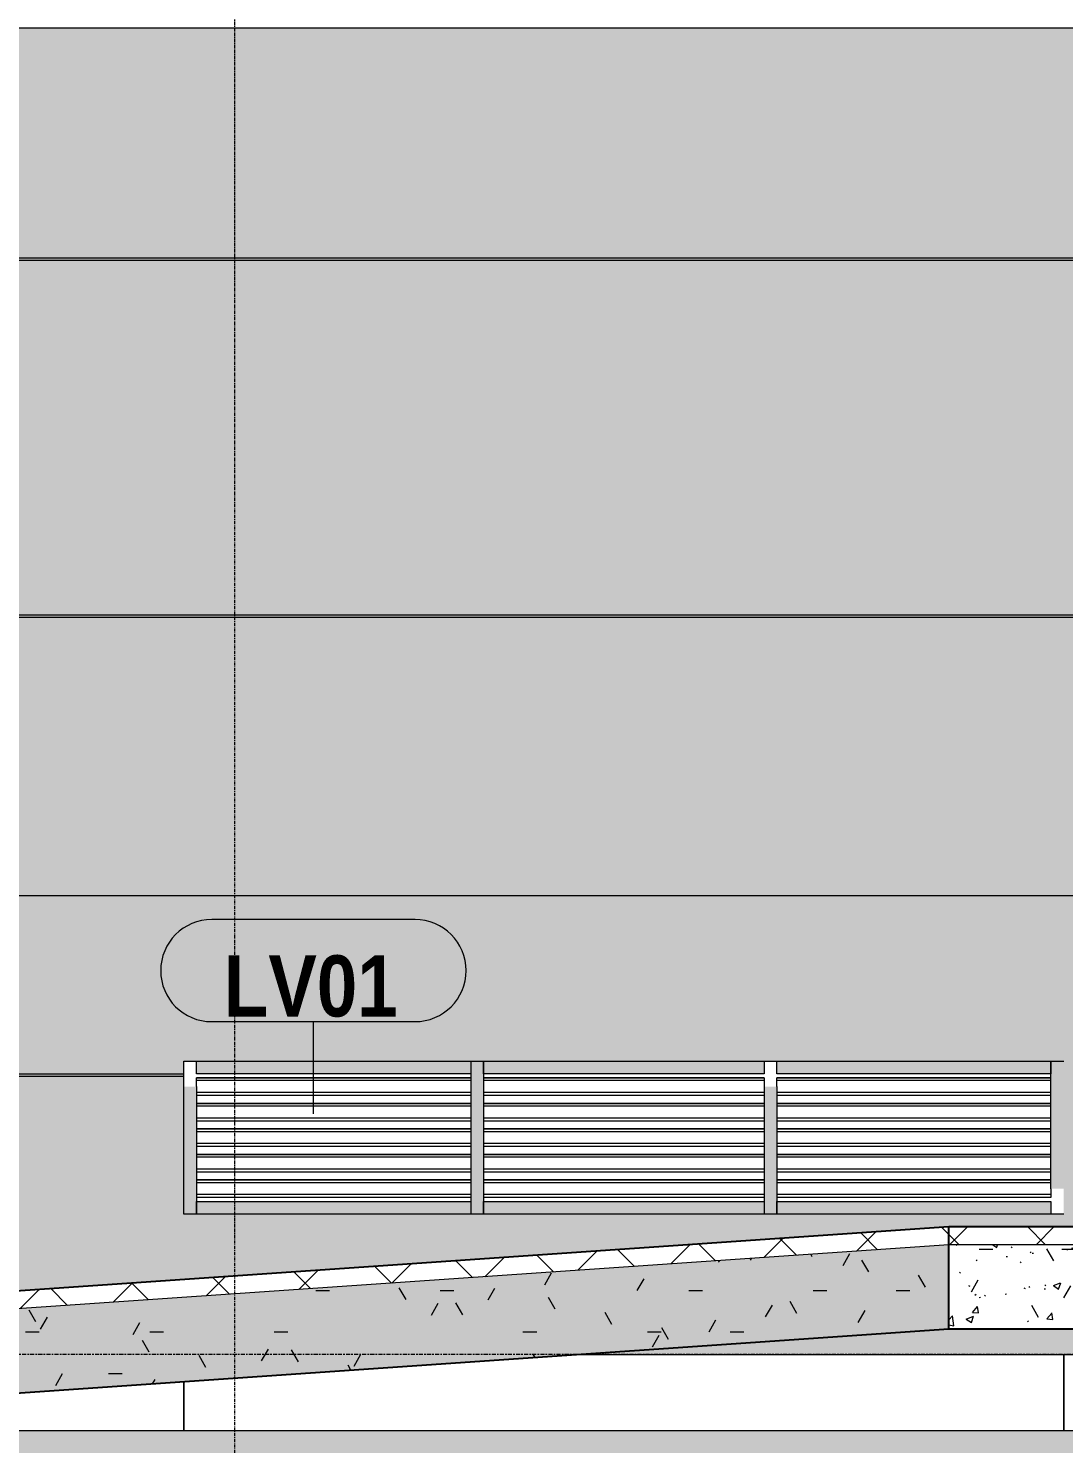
# Model space of a CAD drawing. Header units: millimetres. Extents: x -134153 to 99383, y -5233 to 35400.
# Drawn here: x -451 to 3609, y 50 to 5600 of the extents above; entities that cross this region are included whole.
import ezdxf

# ---------------------------------------------------------------- set-up
doc = ezdxf.new("R2010")
doc.units = ezdxf.units.MM
doc.linetypes.add('Centre', pattern=[31.75, 6.35, -4.7625, 15.875, -4.7625])
doc.linetypes.add('Grid Line', pattern=[22.225, 12.7, -3.175, 3.175, -3.175])
for name, color, linetype, lineweight in [('0-2', 250, 'Continuous', 5), ('A-DETL-GENF-2', 9, 'Continuous', 9), ('A-DETL-THIN', 151, 'Continuous', 9), ('A-FLOR-3', 192, 'Continuous', 25), ('A-FLOR-LEVL-2', 51, 'Centre', 9), ('A-FLOR-MCUT', 51, 'Continuous', 9), ('A-FLOR-PATT', 8, 'Continuous', 9), ('A-GLAZ-CWMG', 51, 'Continuous', 9), ('A-WALL', 113, 'Continuous', 9), ('A-WALL-IDEN', 211, 'Continuous', 9), ('A-WALL-PATT-2', 111, 'Continuous', 5), ('L-SITE-WALL-1', 7, 'Continuous', 9), ('S-COLS-1', 7, 'Continuous', 9), ('S-GRID-1', 1, 'Grid Line', 9)]:
    doc.layers.add(name, color=color, linetype=linetype, lineweight=lineweight)
doc.styles.add('Arial_B', font='arialbd_0.ttf', dxfattribs={"width": 0.85, "height": 240})
pattern_1 = [(0, (44078.91, 0), (650.24, 162.56), [53.645, -434.035, 53.645, -434.035, -2600.96]), (0, (44078.91, 0), (650.24, 162.56), [-975.36, 53.645, -921.715, 53.645, -434.035, -1137.92]), (0, (44078.91, 0), (650.24, 162.56), [-2438.4, 53.645, -271.475, 53.645, -759.155]), (120, (44322.75, 81.28), (-465.9011, 481.84436), [53.645, -434.035, 53.645, -3034.995]), (120, (44322.75, 81.28), (-465.9011, 481.84436), [-541.325, -434.035, 53.645, -921.715, -1625.6]), (120, (44322.75, 81.28), (-465.9011, 481.84436), [-1950.72, 53.645, -434.035, 53.645, -1084.275]), (120, (44322.75, 81.28), (-465.9011, 481.84436), [-2492.045, -271.475, 53.645, -759.155]), (240, (44404.03, 406.4), (-184.3389, -644.40436), [53.645, -434.035, 53.645, -3034.995]), (240, (44404.03, 406.4), (-184.3389, -644.40436), [-541.325, -434.035, 53.645, -921.715, -1625.6]), (240, (44404.03, 406.4), (-184.3389, -644.40436), [-1950.72, 53.645, -434.035, 53.645, -1084.275]), (240, (44404.03, 406.4), (-184.3389, -644.40436), [-2492.045, -271.475, 53.645, -759.155])]
pattern_2 = [(50, (44078.9, 0), (291.4942, -25.5022), [30.48, -335.28]), (355, (44078.9, 0), (-56.3889, 305.6909), [24.384, -268.224]), (100.451, (44103.2, -2.12), (235.108, 280.1865), [25.904, -284.944]), (46.184, (44078.9, 81.28), (433.727, -67.2684), [45.72, -502.92]), (96.636, (44115.05, 75.67), (379.844, 395.8845), [38.856, -427.416]), (351.184, (44078.9, 81.3), (379.848, 395.881), [36.576, -402.336]), (21, (44119.55, 60.96), (242.5828, -163.6239), [30.48, -335.28]), (326, (44119.55, 60.96), (98.883, 294.7011), [24.384, -268.224]), (71.451, (44139.77, 47.33), (341.4672, 131.074), [25.904, -284.944]), (37.5, (44078.91, 0), (4.94191, 135.28833), [5.364, -259.608, 5.364, -266.924, -269.24]), (37.5, (44078.91, 0), (4.94191, 135.28833), [-537.261, 5.364, -263.876]), (7.5, (44078.91, 0), (106.91172, 160.28908), [5.364, -149.88, 5.364, -253.512, -102.616]), (7.5, (44078.91, 0), (106.91172, 160.28908), [-414.122, 5.364, -97.252]), (327.5, (43988.28, 0), (216.9455, -9.16625), [5.364, -96.236, 5.364, -311.628, -420.624]), (327.5, (43988.28, 0), (216.9455, -9.16625), [-418.592, 5.364, -415.26]), (317.5, (43947.64, 0), (237.0069, 40.6827), [5.364, -126.716, 5.364, -205.151, -298.704]), (317.5, (43947.64, 0), (237.0069, 40.6827), [-342.595, 5.364, -293.34])]
pattern_3 = [(45, (44078.9, 0), (-169.7056, 169.7056), []), (135, (44078.9, 0), (-169.7056, -169.7056), [])]

# ---------------------------------------------------------------- blocks, each defined once
blk = doc.blocks.new('NCV_TKTC_KET CAU_rvt-2-TKCS_MẶT ĐỨNG HƯỚNG NAM')
at = {"layer": 'L-SITE-WALL-1'}
for p, q in [((42102.6, 100), (42102.6, 400)), ((38652.6, 293.8), (38652.6, 100))]:
    blk.add_line(p, q, dxfattribs=at)
at = {"layer": 'S-COLS-1'}
for p, q in [((42102.6, 400), (42102.6, 100)), ((38652.6, 100), (38652.6, 293.8))]:
    blk.add_line(p, q, dxfattribs=at)
blk = doc.blocks.new('Rectangular Mullion - 50 x 100mm-3084451-TKCS_MẶT ĐỨNG HƯỚNG NAM')
at = {"layer": 'A-GLAZ-CWMG'}
blk.add_hatch(color=256, dxfattribs=at).paths.add_polyline_path([(39735.4, 1500), (39777.6, 1500), (39777.6, 1550), (38702.6, 1550), (38702.6, 1500), (39338.8, 1500)])
for p, q in [((38702.6, 1500), (38702.6, 1550)), ((39777.6, 1500), (38702.6, 1500)), ((39777.6, 1550), (39777.6, 1500))]:
    blk.add_line(p, q, dxfattribs=at)
blk = doc.blocks.new('Rectangular Mullion - 50 x 100mm-1453208-TKCS_MẶT ĐỨNG HƯỚNG NAM')
at = {"layer": 'A-GLAZ-CWMG'}
blk.add_hatch(color=256, dxfattribs=at).paths.add_polyline_path([(40132.1, 1500), (40927.6, 1500), (40927.6, 1550), (39827.6, 1550), (39827.6, 1500)])
for p, q in [((39827.6, 1500), (39827.6, 1550)), ((40927.6, 1500), (39827.6, 1500)), ((40927.6, 1550), (40927.6, 1500))]:
    blk.add_line(p, q, dxfattribs=at)
blk = doc.blocks.new('Rectangular Mullion - 50 x 100mm-3084453-TKCS_MẶT ĐỨNG HƯỚNG NAM')
at = {"layer": 'A-GLAZ-CWMG'}
blk.add_hatch(color=256, dxfattribs=at).paths.add_polyline_path([(40977.6, 950), (42052.6, 950), (42052.6, 1000), (40977.6, 1000), (40977.6, 992.2)])
for p, q in [((40977.6, 950), (40977.6, 1000)), ((40977.6, 1000), (42052.6, 1000)), ((42052.6, 1000), (42052.6, 950))]:
    blk.add_line(p, q, dxfattribs=at)
blk = doc.blocks.new('Rectangular Mullion - 50 x 100mm-1453209-TKCS_MẶT ĐỨNG HƯỚNG NAM')
at = {"layer": 'A-GLAZ-CWMG'}
blk.add_hatch(color=256, dxfattribs=at).paths.add_polyline_path([(39827.6, 950), (40927.6, 950), (40927.6, 1000), (39827.6, 1000), (39827.6, 992.2)])
for p, q in [((39827.6, 950), (39827.6, 1000)), ((39827.6, 1000), (40927.6, 1000)), ((40927.6, 1000), (40927.6, 950))]:
    blk.add_line(p, q, dxfattribs=at)
blk = doc.blocks.new('Rectangular Mullion - 50 x 100mm-2333207-TKCS_MẶT ĐỨNG HƯỚNG NAM')
at = {"layer": 'A-GLAZ-CWMG'}
blk.add_hatch(color=256, dxfattribs=at).paths.add_polyline_path([(38702.564287, 950), (38702.564287, 1050), (38652.564287, 1050), (38652.564287, 950)])
blk.add_line((38702.564287, 1050), (38702.564287, 950), dxfattribs=at)
blk = doc.blocks.new('Rectangular Mullion - 50 x 100mm-2333208-TKCS_MẶT ĐỨNG HƯỚNG NAM')
at = {"layer": 'A-GLAZ-CWMG'}
blk.add_hatch(color=256, dxfattribs=at).paths.add_polyline_path([(38702.564287, 1050), (38702.564287, 1150), (38652.564287, 1150), (38652.564287, 1050)])
blk.add_line((38702.564287, 1150), (38702.564287, 1050), dxfattribs=at)
blk = doc.blocks.new('Rectangular Mullion - 50 x 100mm-2333210-TKCS_MẶT ĐỨNG HƯỚNG NAM')
at = {"layer": 'A-GLAZ-CWMG'}
blk.add_hatch(color=256, dxfattribs=at).paths.add_polyline_path([(42052.564287, 1450), (42102.564287, 1450), (42102.564287, 1550), (42052.564287, 1550), (42052.564287, 1490)])
blk.add_line((42052.564287, 1450), (42052.564287, 1550), dxfattribs=at)
blk = doc.blocks.new('Rectangular Mullion - 50 x 100mm-2333212-TKCS_MẶT ĐỨNG HƯỚNG NAM')
at = {"layer": 'A-GLAZ-CWMG'}
blk.add_hatch(color=256, dxfattribs=at).paths.add_polyline_path([(42102.564287, 1050), (42102.564287, 1150), (42052.564287, 1150), (42052.564287, 1050)])
blk.add_line((42052.564287, 1050), (42052.564287, 1150), dxfattribs=at)
blk = doc.blocks.new('Rectangular Mullion - MULLION LA SACH-3084455-TKCS_MẶT ĐỨNG HƯỚNG NAM')
at = {"layer": 'A-GLAZ-CWMG'}
for p, q in [((42052.6, 1084.3), (40977.6, 1084.3)), ((42052.6, 1083.3), (40977.6, 1083.3)), ((42052.6, 1083.2), (40977.6, 1083.2)), ((42052.6, 1073.5), (40977.6, 1073.5)), ((42052.6, 1026.5), (40977.6, 1026.5)), ((42052.6, 1015), (40977.6, 1015)), ((42052.6, 1014.8), (40977.6, 1014.8)), ((42052.6, 1050), (42052.6, 1026.5)), ((42052.6, 1026.5), (42052.6, 1015)), ((42052.6, 1015), (42052.6, 1014.8))]:
    blk.add_line(p, q, dxfattribs=at)
blk = doc.blocks.new('Rectangular Mullion - MULLION LA SACH-3867436-TKCS_MẶT ĐỨNG HƯỚNG NAM')
at = {"layer": 'A-GLAZ-CWMG'}
for p, q in [((40927.6, 1084.3), (39827.6, 1084.3)), ((40927.6, 1083.3), (39827.6, 1083.3)), ((40927.6, 1083.2), (39827.6, 1083.2)), ((40927.6, 1073.5), (39827.6, 1073.5)), ((40927.6, 1026.5), (39827.6, 1026.5)), ((40927.6, 1015), (39827.6, 1015)), ((40927.6, 1014.8), (39827.6, 1014.8))]:
    blk.add_line(p, q, dxfattribs=at)
blk = doc.blocks.new('Rectangular Mullion - MULLION LA SACH-V319-TKCS_MẶT ĐỨNG HƯỚNG NAM')
at = {"layer": 'A-GLAZ-CWMG'}
for p, q in [((39777.6, 1084.3), (38702.6, 1084.3)), ((39777.6, 1083.3), (38702.6, 1083.3)), ((39777.6, 1083.2), (38702.6, 1083.2)), ((39777.6, 1073.5), (38702.6, 1073.5)), ((39777.6, 1026.5), (38702.6, 1026.5)), ((39777.6, 1015), (38702.6, 1015)), ((39777.6, 1014.8), (38702.6, 1014.8))]:
    blk.add_line(p, q, dxfattribs=at)
blk = doc.blocks.new('Rectangular Mullion - MULLION LA SACH-V320-TKCS_MẶT ĐỨNG HƯỚNG NAM')
at = {"layer": 'A-GLAZ-CWMG'}
for p, q in [((40977.6, 1483.3), (40977.6, 1484.3)), ((42052.6, 1484.3), (40977.6, 1484.3)), ((40977.6, 1483.2), (40977.6, 1483.3)), ((42052.6, 1483.3), (40977.6, 1483.3)), ((40977.6, 1473.5), (40977.6, 1483.2)), ((42052.6, 1483.2), (40977.6, 1483.2)), ((40977.6, 1450), (40977.6, 1473.5)), ((42052.6, 1473.5), (40977.6, 1473.5)), ((42052.6, 1426.5), (40977.6, 1426.5)), ((42052.6, 1415), (40977.6, 1415)), ((42052.6, 1414.8), (40977.6, 1414.8))]:
    blk.add_line(p, q, dxfattribs=at)
blk = doc.blocks.new('Rectangular Mullion - MULLION LA SACH-V321-TKCS_MẶT ĐỨNG HƯỚNG NAM')
at = {"layer": 'A-GLAZ-CWMG'}
for p, q in [((40927.6, 1484.3), (39827.6, 1484.3)), ((40927.6, 1483.3), (39827.6, 1483.3)), ((40927.6, 1483.2), (39827.6, 1483.2)), ((40927.6, 1473.5), (39827.6, 1473.5)), ((40927.6, 1484.3), (40927.6, 1483.3)), ((40927.6, 1483.3), (40927.6, 1483.2)), ((40927.6, 1483.2), (40927.6, 1473.5)), ((40927.6, 1473.5), (40927.6, 1450)), ((40927.6, 1426.5), (39827.6, 1426.5)), ((40927.6, 1415), (39827.6, 1415)), ((40927.6, 1414.8), (39827.6, 1414.8))]:
    blk.add_line(p, q, dxfattribs=at)
blk = doc.blocks.new('Rectangular Mullion - 50 x 100mm-2333204-TKCS_MẶT ĐỨNG HƯỚNG NAM')
at = {"layer": 'A-GLAZ-CWMG'}
blk.add_hatch(color=256, dxfattribs=at).paths.add_polyline_path([(40977.6, 950), (40977.6, 1050), (40927.6, 1050), (40927.6, 950)])
for p, q in [((40927.6, 1050), (40927.6, 950)), ((40977.6, 1050), (40977.6, 950))]:
    blk.add_line(p, q, dxfattribs=at)
blk = doc.blocks.new('Rectangular Mullion - 50 x 100mm-2333205-TKCS_MẶT ĐỨNG HƯỚNG NAM')
at = {"layer": 'A-GLAZ-CWMG'}
blk.add_hatch(color=256, dxfattribs=at).paths.add_polyline_path([(40977.6, 1050), (40977.6, 1150), (40927.6, 1150), (40927.6, 1050)])
for p, q in [((40927.6, 1150), (40927.6, 1050)), ((40977.6, 1150), (40977.6, 1050))]:
    blk.add_line(p, q, dxfattribs=at)
blk = doc.blocks.new('Rectangular Mullion - 50 x 100mm-2333206-TKCS_MẶT ĐỨNG HƯỚNG NAM')
at = {"layer": 'A-GLAZ-CWMG'}
blk.add_hatch(color=256, dxfattribs=at).paths.add_polyline_path([(39827.6, 1450), (39827.6, 1550), (39777.6, 1550), (39777.6, 1450)])
for p, q in [((39777.6, 1550), (39777.6, 1450)), ((39827.6, 1550), (39827.6, 1450))]:
    blk.add_line(p, q, dxfattribs=at)
blk = doc.blocks.new('CTL_WALL TAG NO MARK - 10-2062273-TKCS_MẶT ĐỨNG HƯỚNG NAM')
at = {"layer": 'A-WALL-IDEN'}
for p, q in [((31780.1, 30252.1), (30982.6, 30252.1)), ((30982.6, 29852.1), (31780.1, 29852.1))]:
    blk.add_line(p, q, dxfattribs=at)
for centre, start, end in [((30982.6, 30052.1), 90, 270), ((31780.1, 30052.1), 270, 90)]:
    blk.add_arc(centre, 200, start, end, dxfattribs=at)

msp = doc.modelspace()

# ---------------------------------------------------------------- hatches: boundary and pattern name
at = {"layer": 'A-DETL-GENF-2'}
h = msp.add_hatch(dxfattribs=at)
h.set_pattern_fill('FP_61', color=256, style=0, pattern_type=2)
h.set_pattern_definition([(0, (44078.9, 0), (774.192, 774.192), [774.192, -774.192]), (0, (44078.9, 290.3), (774.192, 774.192), [774.192, -774.192]), (0, (44078.9, 580.64), (774.192, 774.192), [774.192, -774.192]), (90, (44175.7, 677.4), (-774.192, 774.192), [774.192, -774.192]), (90, (44466, 677.4), (-774.192, 774.192), [774.192, -774.192]), (90, (44756.3, 677.4), (-774.192, 774.192), [774.192, -774.192])])
h.paths.add_polyline_path([(-8674.5, -1216.2), (92867, -1216.2), (92867, 100), (-8674.5, 100), (-8674.5, -664.1)])
at = {"layer": 'A-FLOR-PATT'}
h = msp.add_hatch(dxfattribs=at)
h.set_pattern_fill('FP_33', color=256, style=0, pattern_type=2)
h.set_pattern_definition(pattern_3)
h.paths.add_polyline_path([(-4841.1, 280), (3158.9, 830), (3158.9, 900), (-4841.1, 350)])
h = msp.add_hatch(dxfattribs=at)
h.set_pattern_fill('FP_33', color=256, style=0, pattern_type=2)
h.set_pattern_definition(pattern_3)
h.paths.add_polyline_path([(3158.9, 830), (6308.9, 830), (6308.9, 900), (3158.9, 900)])
h = msp.add_hatch(dxfattribs=at)
h.set_pattern_fill('FP_34', color=256, style=0, pattern_type=2)
h.set_pattern_definition(pattern_1)
h.paths.add_polyline_path([(-4841.1, 100), (-2659.3, 100), (3158.9, 500), (3158.9, 830), (-4841.1, 280)])
h = msp.add_hatch(dxfattribs=at)
h.set_pattern_fill('FP_35', color=256, style=0, pattern_type=2)
h.set_pattern_definition(pattern_2)
h.paths.add_polyline_path([(-4841.1, 100), (-2659.3, 100), (3158.9, 500), (3158.9, 830), (-4841.1, 280)])
h = msp.add_hatch(dxfattribs=at)
h.set_pattern_fill('FP_34', color=256, style=0, pattern_type=2)
h.set_pattern_definition(pattern_1)
h.paths.add_polyline_path([(3158.9, 500), (6308.9, 500), (6308.9, 830), (3158.9, 830)])
h = msp.add_hatch(dxfattribs=at)
h.set_pattern_fill('FP_35', color=256, style=0, pattern_type=2)
h.set_pattern_definition(pattern_2)
h.paths.add_polyline_path([(3158.9, 500), (6308.9, 500), (6308.9, 830), (3158.9, 830)])
at = {"layer": 'A-WALL-PATT-2'}
h = msp.add_hatch(color=256, dxfattribs=at)
h.paths.add_polyline_path([(-4851.1, 2200), (3918.9, 2200), (3918.9, 3290), (-4851.1, 3290), (-4851.1, 2648.5)])
h.paths.add_polyline_path([(5958.9, 2200), (6318.9, 2200), (6318.9, 3290), (5958.9, 3290), (5958.9, 3200.6)])
h.paths.add_polyline_path([(-4851.1, 3300), (3918.9, 3300), (3918.9, 4690), (-4851.1, 4690)])
h.paths.add_polyline_path([(5958.9, 3300), (6318.9, 3300), (6318.9, 4690), (5958.9, 4690)])
h.paths.add_polyline_path([(4018.2, 4700), (6318.9, 4700), (6318.9, 5600), (-4851.1, 5600), (-4851.1, 4700), (-2328.1, 4700)])
h = msp.add_hatch(color=256, dxfattribs=at)
h.paths.add_polyline_path([(6314.9, 4690), (6314.9, 4700), (5958.9, 4700), (5958.9, 4690)])
h.paths.add_polyline_path([(-4847.1, 4690), (3918.9, 4690), (3918.9, 4700), (-4847.1, 4700)])
for points in [[(-2328.1, 3290), (3918.9, 3290), (3918.9, 3300), (-4847.1, 3300), (-4847.1, 3290)], [(51.8, 1490), (158.9, 1490), (158.9, 1500), (-541.1, 1500), (-541.1, 1490)], [(3608.9, 1490), (3918.9, 1490), (3918.9, 1500), (3608.9, 1500)]]:
    msp.add_hatch(color=256, dxfattribs=at).paths.add_polyline_path(points)
h = msp.add_hatch(color=256, dxfattribs=at)
h.paths.add_polyline_path([(-4841.1, 400), (-4113.9, 400), (3158.9, 900), (3918.9, 900), (3918.9, 1490), (3608.9, 1490), (3608.9, 950), (158.9, 950), (158.9, 1490), (-541.1, 1490), (-541.1, 750), (-4441.1, 750), (-4441.1, 1490), (-4846.1, 1490), (-4846.1, 400)])
h.paths.add_polyline_path([(3158.9, 400), (6308.9, 400), (6308.9, 500), (3158.9, 500), (1704.3, 400)])
h.paths.add_polyline_path([(5958.9, 900), (6308.9, 900), (6308.9, 1490), (5958.9, 1490), (5958.9, 992.2)])
h.paths.add_polyline_path([(51.8, 1500), (158.9, 1500), (158.9, 1550), (3608.9, 1550), (3608.9, 1500), (3918.9, 1500), (3918.9, 2200), (-4846.1, 2200), (-4846.1, 1500), (-4441.1, 1500), (-4441.1, 1550), (-541.1, 1550), (-541.1, 1500)])
h.paths.add_polyline_path([(6308.9, 1500), (6308.9, 2200), (5958.9, 2200), (5958.9, 1500)])

# ---------------------------------------------------------------- linework, layer by layer
at = {"layer": 'A-DETL-THIN'}
msp.add_line((92867, 100), (-8674.5, 100), dxfattribs=at)
at = {"layer": 'A-FLOR-3'}
for p, q in [((3158.9, 900), (-4841.1, 350)), ((77608.9, 900), (3158.9, 900)), ((3158.9, 500), (3158.9, 900)), ((-2659.3, 100), (3158.9, 500)), ((3158.9, 500), (77608.9, 500))]:
    msp.add_line(p, q, dxfattribs=at)
at = {"layer": 'A-FLOR-LEVL-2'}
for p, q in [((-12769.4, 2200), (95658.9, 2200)), ((95658.9, 400), (-12769.4, 400))]:
    msp.add_line(p, q, dxfattribs=at)
at = {"layer": 'A-FLOR-MCUT'}
for p, q in [((3158.9, 830), (-4841.1, 280)), ((77608.9, 830), (3158.9, 830))]:
    msp.add_line(p, q, dxfattribs=at)
at = {"layer": 'A-WALL'}
for p, q in [((6318.9, 5600), (-4851.1, 5600)), ((-4851.1, 4700), (6318.9, 4700)), ((3918.9, 4690), (-4851.1, 4690)), ((-4851.1, 3300), (3918.9, 3300)), ((3918.9, 3290), (-4851.1, 3290)), ((-4851.1, 2200), (4258.9, 2200)), ((-541.1, 1500), (158.9, 1500)), ((158.9, 950), (158.9, 1550)), ((158.9, 1550), (3608.9, 1550)), ((158.9, 1490), (-541.1, 1490)), ((3608.9, 950), (158.9, 950)), ((1704.3, 400), (6308.9, 400))]:
    msp.add_line(p, q, dxfattribs=at)
at = {"layer": 'A-WALL-IDEN'}
msp.add_line((666.6, 1343.8), (666.6, 1705), dxfattribs=at)
at = {"layer": 'S-GRID-1'}
for p, q in [((358.9, 856.3), (358.9, 30285.9)), ((358.9, -3143.7), (358.9, 856.3))]:
    msp.add_line(p, q, dxfattribs=at)

# ---------------------------------------------------------------- block references
at = {"layer": '0-2'}
msp.add_blockref('NCV_TKTC_KET CAU_rvt-2-TKCS_MẶT ĐỨNG HƯỚNG NAM', (-38493.7, 0), dxfattribs=at)
at = {"layer": 'A-GLAZ-CWMG'}
for name, p in [('Rectangular Mullion - 50 x 100mm-3084451-TKCS_MẶT ĐỨNG HƯỚNG NAM', (-38493.7, 0)), ('Rectangular Mullion - 50 x 100mm-2333206-TKCS_MẶT ĐỨNG HƯỚNG NAM', (-38493.7, 0)), ('Rectangular Mullion - 50 x 100mm-1453208-TKCS_MẶT ĐỨNG HƯỚNG NAM', (-38493.7, 0)), ('Rectangular Mullion - 50 x 100mm-3084451-TKCS_MẶT ĐỨNG HƯỚNG NAM', (-36218.7, 0)), ('Rectangular Mullion - 50 x 100mm-2333210-TKCS_MẶT ĐỨNG HƯỚNG NAM', (-38493.7, 0)), ('Rectangular Mullion - 50 x 100mm-2333208-TKCS_MẶT ĐỨNG HƯỚNG NAM', (-38493.7, 300)), ('Rectangular Mullion - MULLION LA SACH-V320-TKCS_MẶT ĐỨNG HƯỚNG NAM', (-40768.7, 0)), ('Rectangular Mullion - 50 x 100mm-2333205-TKCS_MẶT ĐỨNG HƯỚNG NAM', (-39643.7, 300)), ('Rectangular Mullion - MULLION LA SACH-V321-TKCS_MẶT ĐỨNG HƯỚNG NAM', (-38493.7, 0)), ('Rectangular Mullion - 50 x 100mm-2333205-TKCS_MẶT ĐỨNG HƯỚNG NAM', (-38493.7, 300)), ('Rectangular Mullion - MULLION LA SACH-V320-TKCS_MẶT ĐỨNG HƯỚNG NAM', (-38493.7, 0)), ('Rectangular Mullion - 50 x 100mm-2333212-TKCS_MẶT ĐỨNG HƯỚNG NAM', (-38493.7, 300)), ('Rectangular Mullion - 50 x 100mm-2333208-TKCS_MẶT ĐỨNG HƯỚNG NAM', (-38493.7, 200)), ('Rectangular Mullion - MULLION LA SACH-V319-TKCS_MẶT ĐỨNG HƯỚNG NAM', (-38493.7, 300)), ('Rectangular Mullion - 50 x 100mm-2333205-TKCS_MẶT ĐỨNG HƯỚNG NAM', (-39643.7, 200)), ('Rectangular Mullion - MULLION LA SACH-3867436-TKCS_MẶT ĐỨNG HƯỚNG NAM', (-38493.7, 300)), ('Rectangular Mullion - 50 x 100mm-2333205-TKCS_MẶT ĐỨNG HƯỚNG NAM', (-38493.7, 200)), ('Rectangular Mullion - MULLION LA SACH-V319-TKCS_MẶT ĐỨNG HƯỚNG NAM', (-36218.7, 300)), ('Rectangular Mullion - 50 x 100mm-2333212-TKCS_MẶT ĐỨNG HƯỚNG NAM', (-38493.7, 200)), ('Rectangular Mullion - MULLION LA SACH-V319-TKCS_MẶT ĐỨNG HƯỚNG NAM', (-38493.7, 200)), ('Rectangular Mullion - MULLION LA SACH-3867436-TKCS_MẶT ĐỨNG HƯỚNG NAM', (-38493.7, 200)), ('Rectangular Mullion - MULLION LA SACH-V319-TKCS_MẶT ĐỨNG HƯỚNG NAM', (-36218.7, 200)), ('Rectangular Mullion - 50 x 100mm-2333208-TKCS_MẶT ĐỨNG HƯỚNG NAM', (-38493.7, 100)), ('Rectangular Mullion - 50 x 100mm-2333205-TKCS_MẶT ĐỨNG HƯỚNG NAM', (-39643.7, 100)), ('Rectangular Mullion - 50 x 100mm-2333205-TKCS_MẶT ĐỨNG HƯỚNG NAM', (-38493.7, 100)), ('Rectangular Mullion - 50 x 100mm-2333212-TKCS_MẶT ĐỨNG HƯỚNG NAM', (-38493.7, 100)), ('Rectangular Mullion - MULLION LA SACH-V319-TKCS_MẶT ĐỨNG HƯỚNG NAM', (-38493.7, 100)), ('Rectangular Mullion - MULLION LA SACH-3867436-TKCS_MẶT ĐỨNG HƯỚNG NAM', (-38493.7, 100)), ('Rectangular Mullion - MULLION LA SACH-V319-TKCS_MẶT ĐỨNG HƯỚNG NAM', (-36218.7, 100)), ('Rectangular Mullion - 50 x 100mm-2333208-TKCS_MẶT ĐỨNG HƯỚNG NAM', (-38493.7, 0)), ('Rectangular Mullion - 50 x 100mm-2333205-TKCS_MẶT ĐỨNG HƯỚNG NAM', (-39643.7, 0)), ('Rectangular Mullion - 50 x 100mm-2333205-TKCS_MẶT ĐỨNG HƯỚNG NAM', (-38493.7, 0)), ('Rectangular Mullion - 50 x 100mm-2333212-TKCS_MẶT ĐỨNG HƯỚNG NAM', (-38493.7, 0)), ('Rectangular Mullion - MULLION LA SACH-V319-TKCS_MẶT ĐỨNG HƯỚNG NAM', (-38493.7, 0)), ('Rectangular Mullion - MULLION LA SACH-3867436-TKCS_MẶT ĐỨNG HƯỚNG NAM', (-38493.7, 0)), ('Rectangular Mullion - MULLION LA SACH-3084455-TKCS_MẶT ĐỨNG HƯỚNG NAM', (-38493.7, 0)), ('Rectangular Mullion - 50 x 100mm-2333207-TKCS_MẶT ĐỨNG HƯỚNG NAM', (-38493.7, 0)), ('Rectangular Mullion - 50 x 100mm-3084453-TKCS_MẶT ĐỨNG HƯỚNG NAM', (-40768.7, 0)), ('Rectangular Mullion - 50 x 100mm-2333204-TKCS_MẶT ĐỨNG HƯỚNG NAM', (-39643.7, 0)), ('Rectangular Mullion - 50 x 100mm-1453209-TKCS_MẶT ĐỨNG HƯỚNG NAM', (-38493.7, 0)), ('Rectangular Mullion - 50 x 100mm-2333204-TKCS_MẶT ĐỨNG HƯỚNG NAM', (-38493.7, 0)), ('Rectangular Mullion - 50 x 100mm-3084453-TKCS_MẶT ĐỨNG HƯỚNG NAM', (-38493.7, 0))]:
    msp.add_blockref(name, p, dxfattribs=at)
at = {"layer": 'A-WALL-IDEN'}
msp.add_blockref('CTL_WALL TAG NO MARK - 10-2062273-TKCS_MẶT ĐỨNG HƯỚNG NAM', (-30714.7, -28147.1), dxfattribs=at)

# ---------------------------------------------------------------- texts
at = {"layer": 'A-WALL-IDEN', "insert": (656.6, 1843.1), "char_height": 240, "width": 701.76, "attachment_point": 5, "line_spacing_factor": 0.936439, "style": 'Arial_B'}
msp.add_mtext('\\pt6.7992,13.6008,20.4,27.1992,34.0008,40.8,47.5992,54.4008,61.2,67.9992,74.8008,81.6,88.3992,95.2008,102,108.7992,115.6008,122.4,129.1992,136.0008,142.8,149.5992,156.4008,163.2,169.9992,176.8008,183.6,190.3992,197.2008,204,210.7992,217.6008;LV01', dxfattribs=at)

doc.saveas('drawing.dxf')
